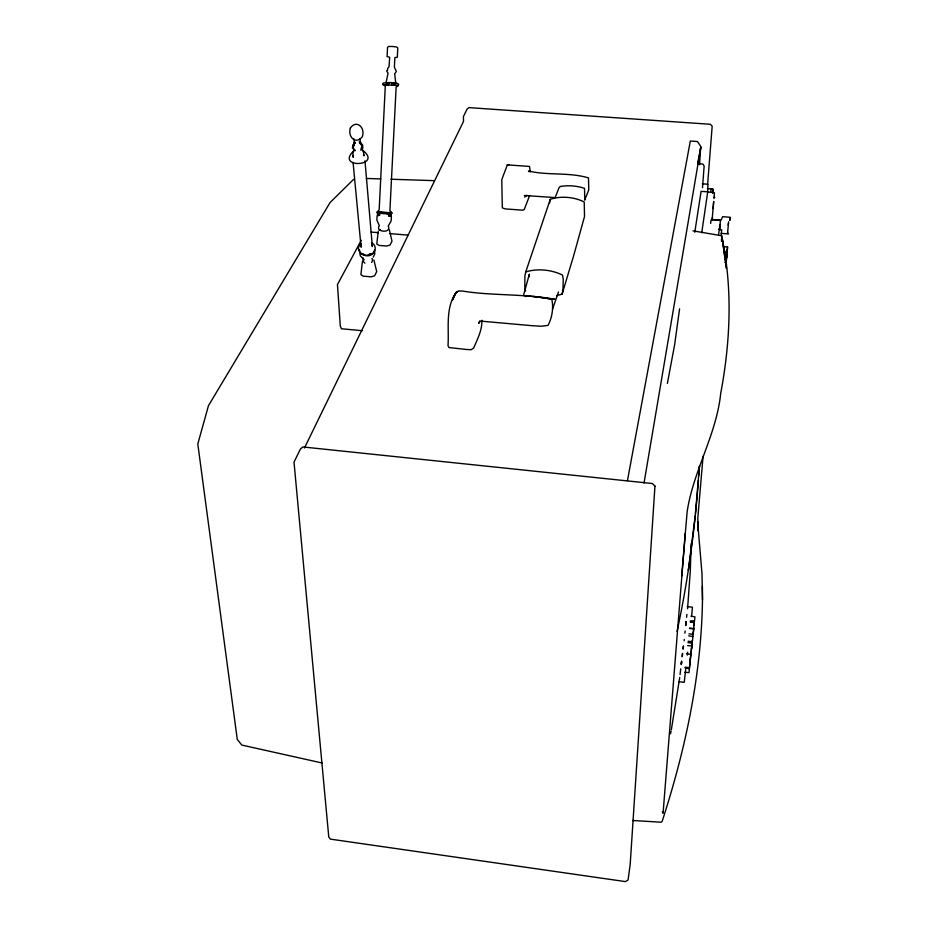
<?xml version="1.0" encoding="UTF-8"?>
<svg xmlns="http://www.w3.org/2000/svg" width="928" height="928" viewBox="0 0 928 928"><rect width="100%" height="100%" fill="white"/><g stroke="black" fill="none" stroke-linecap="round" stroke-linejoin="round"><path stroke-width="1.39" d="M481.852 320.264C482.293 330.09 477.386 339.207 473.651 348.023L471.273 349.659L467.028 349.531L449.001 347.582L448.015 345.634C449.14 327.758 445.196 308.34 456.019 292.575L458.397 290.963L462.538 291.056C492.049 295.939 522.568 293.445 551.789 299.268C553.726 307.957 552.102 317.573 548.042 325.415L541.07 326.25L531.837 325.67L480.414 321.088L478.732 323.373L479.637 321.053M713.98 197.304L714.78 197.455M584.756 200.204L584.536 188.349C576.88 185.786 568.214 185.078 560.268 186.505L559.004 187.781L555.095 197.676M703.088 456.147L697.81 518.01L698.216 530.862L697.612 521.652L701.997 573.678L702.484 599.778C701.336 675.491 685.374 749.87 662.058 821.64L660.922 822.196L632.664 820.491M729.976 220.423L730.197 217.268L722.668 216.676L721.044 220.191L711.59 219.449M388.472 213.649C392.126 212.094 392.521 216.723 388.588 215.389C389.876 214.53 390.421 216.85 389.041 216.143L391.396 216.56L391.175 220.887L388.229 226.084C392.103 233.543 374.726 232.394 379.308 225.585L376.872 220.075L377.093 215.737L378.253 215.621M727.598 233.067L728.596 221.757M727.61 232.87L727.645 232.267M690.931 616.204L694.968 616.865L693.645 627.943M699.561 164.662L700.733 146.369L697.485 141.532L690.328 141.033L627.444 480.646M694.794 232.22L701.092 191.342L707.728 191.841L701.73 232.777M698.471 480.078C694.643 530.92 687.822 581.601 677.046 631.446M702.484 187.7L704.143 166.054L702.902 164.024L697.647 163.641M698.714 476.052L699.468 466.076L695.42 513.52M719.884 230.156L720.325 220.354L711.231 219.634M726.148 258.726L726.798 251.778M707.612 184.452L712.17 126.208L710.372 124.282L468.837 107.613L467.016 109.237L463.42 116.58L463.501 121.44L304.465 447.992M707.704 190.588L707.913 184.278L702.334 183.744M681.709 576.033L687.161 511.664C693.146 471.169 716.486 434.756 720.685 393.542C730.255 342.455 732.795 289.93 722.193 238.821L726.473 268.459L721.868 235.77L693.007 230.852M685.247 533.275L663.068 813.311L662.383 811.907M712.704 193.186L713.029 189.022L707.449 188.604M710.709 223.404L710.941 220.539M712.101 220.377L713.62 201.631M712.228 220.098L712.46 217.233M713.156 208.614L713.748 201.434M713.98 198.557L714.444 192.746L708.122 191.968M682.3 656.34L682.556 653.405L682.08 656.722M691.464 649.136L692.091 643.278L687.973 642.582M683.449 646.201L683.205 648.904M690.919 654.495L690.71 655.551M721.207 235.608L721.694 229.854L718.608 229.262M691.615 616.552L692.416 607.19L687.265 606.599M692.021 644.252L690.246 659.796M727.158 252.741L726.995 250.119M721.462 241.315L721.833 237.185L721.52 239.969M725.313 258.564L725.998 251.372M690.954 653.996L691.778 645.969L687.636 645.598M726.705 256.279L726.125 259.202M727.076 253.622L727.598 246.802L723.852 246.871M726.786 255.467L726.044 262.844L725.023 262.52M727.134 252.648L726.032 263.285M726.624 255.826L727.529 247.254M726.984 254.237L726.056 259.921M681.268 664.158L681.593 660.968M728.248 225.26L728.457 223.149M726.868 254.643L726.926 250.85M686.244 621.795L686.117 624.324M686.662 653.741L690.815 654.437L690.026 663.242L688.994 672.614L684.794 672.29M695.269 515.55L688.321 570.43M681.616 662.801L681.5 663.914M683.008 648.95L683.31 646.166M693.924 627.978L693.17 633.65M362.372 261.65L360.911 274.618L363.173 276.15L371.049 276.834L374.61 275.802L376.71 271.626L373.903 260.072M685.699 669.436L684.238 682.347L678.855 681.674M687.323 655.087L687.648 652.222M718.632 234.436L719.942 224.518M729.86 219.948L730.15 217.639M679.748 677.44L671.362 729.64M680.073 674.575L680.723 668.844M681.21 664.541L681.535 661.687M685.769 624.451L686.105 621.586M686.592 617.282L686.917 614.417M687.567 608.698L690.304 571.149L691.14 543.634M378.253 231.316L376.78 243.971L378.984 245.398L386.605 246.036L390.038 245.073L391.999 241.176L389.366 229.842M685.746 625.53L686.175 621.795M684.887 633.163L685.142 630.947M685.827 625.147L686.082 622.885M689.597 627.989L693.668 628.65L692.578 640.204L692.114 641.712L688.124 641.236M679.574 308.827L674.644 344.671L667.383 383.403M681.593 661.838L681.57 662.952M712.588 192.142L712.982 189.486L711.08 189.335L710.686 192.003M644.032 483.036L700.849 147.111L697.636 163.351M556.475 295.696L562.09 294.141L573.608 255.873L584.524 216.514L584.222 201.956C574.154 196.91 560.988 195.75 550.292 199.323L525.724 271.939L524.9 275.999L524.819 287.146L525.584 290.963M528.693 277.402L529.354 274.154L523.496 295.498M670.492 733.862L671.072 731.044M549.492 203.174L550.292 199.323M361.433 245.572L361.085 247.242L353.069 162.377M562.09 294.141L562.971 290.441L563.238 279.27L562.519 275.071C551.568 269.654 537.405 268.262 525.724 271.939M354.09 142.947L353.986 145.371L353.986 144.652M354.055 149.048L352.86 153.596L353.208 157.284L353.116 155.718M552.531 309.14L558.494 291.937M529.633 195.53L524.227 209.542L522.882 210.204L505.041 208.881L502.303 207.814L501.781 179.603L507.349 164.894L529.505 166.425L530.236 171.784M373.694 252.323L374.204 251.256M353.104 144.907L352.362 147.923L355.296 150.696L354.461 149.86M361.247 240.294L337.456 284.56L340.286 325.856L341.388 328.767L362.396 330.704M354.183 144.675L353.359 147.413L353.139 145.023L354.6 142.297M355.041 142.344L354.392 143.77L353.858 138.806M372.928 253.298C376.42 250.711 375.886 244.841 371.942 242.985M373.253 257.091L374.761 253.936L374.46 249.922M693.668 628.836L689.562 628.534M584.918 199.52L588.77 189.88L588.48 177.921C569.166 172.016 547.938 175.694 528.473 171.007L529.053 171.761M353.672 179.29L330.055 202.571L208.452 405.698L197.803 443.967L237.266 739.384L241.814 745.08L322.051 762.978M692.334 640.076L691.952 644.392M373.578 252.625C367.929 261.174 351.967 250.699 361.317 243.577M354.473 143.678L355.412 142.912M693.077 633.07L692.938 634.311L688.97 633.836M689.91 662.615L689.458 667.568L685.247 667.209M524.668 197.061L527.069 195.228M354.044 143.26L355.03 142.541M378.914 215.621L378.798 214.681L380.004 214.89C374.726 214.89 378.183 211.329 381.744 213.289M379.076 230.121L380.341 230.005M372.453 253.588L366.351 255.362L361.769 254.179M354.09 150.556C334.068 169.07 384.122 166.611 362.5 150.116M397.845 85.643L396.14 87.104L389.911 210.528L391.57 212.616L390.027 212.257M369.298 254.226L370.643 253.727M525.202 296.577C531.187 294.385 583.666 303.885 533.542 296.415M384.354 84.599L382.881 84.668L388.681 84.75M378.752 211.723L377.302 211.874L379.169 209.914L385.271 86.397L383.542 84.645L385.155 84.935M377.696 211.596C373.636 213.881 385.526 213.254 387.602 213.718M388.588 215.389L390.978 215.331M524.343 195.495L554.12 197.525M721.126 233.357L728.608 233.972M383.368 84.645L398.309 85.608L391.523 84.924M397.381 85.828C405.513 81.467 372.244 81.722 386.187 85.179M366.293 178.454L380.782 178.918M390.932 179.243L434.397 180.658M385.909 213.556C388.449 214.913 396.186 212.883 389.83 212.35M389.609 83.068L385.967 82.986L388.043 73.277L386.605 70.864L387.556 70.424L387.637 68.591L389.018 66.723L389.69 57.258L387.092 56.585L387.544 47.247L388.762 46.458L392.324 46.481L396.604 46.957L397.776 47.931L397.312 57.269L394.899 57.559L394.365 67.106L396.349 71.537L394.678 73.718L395.815 83.624L391.546 83.184M528.206 296.113L530.874 296.264M382.939 213.475L384.517 213.579M379.018 212.141L377.8 212.002L390.247 212.779L380.051 212.234M371.13 232.081L378.288 232.673M389.737 233.612L408.355 235.144M378.81 212.118L381.246 212.35M690.362 621.551C695.443 622.966 695.872 620.356 690.444 620.855M690.27 622.096L694.202 622.56L693.982 625.252M688.704 635.831L692.775 636.492M685.235 667.592L689.388 668.647L685.212 667.998M377.731 214.565L379.239 214.786M389.041 216.143L390.12 216.294M359.681 143.144L362.697 145.151L362.79 148.19L360.783 150.208L361.363 147.691L363.498 152.273L364.008 155.788L363.498 154.292M362.338 253.553L363.59 254.11M359.948 142.332L361.607 143.712L362.048 146.891L361.491 144.814M359.368 142.657L361.096 144.71L360.795 142.866L359.356 141.555M364.182 259.794L360.296 255.85L359.681 251.859M364.913 263.169L363.938 262.264A4.617 3.55 -4.3 0 1 363.567 261.65M359.461 141.961L360.412 143.446L360.064 138.539M361.375 253.947L359.925 252.056M690.281 658.926L689.678 663.938M684.296 639.427L684.133 640.761M363.416 258.947L363.068 257.949L363.358 260.977A4.617 3.55 -4.3 0 1 363.335 260.281M371.838 244.957L372.348 246.57L364.982 160.857M359.496 249.852L359.6 250.978M702.403 586.287L702.484 599.778M371.594 262.415A4.617 3.55 -4.3 0 0 372.082 261.812L372.511 259.77A4.617 3.55 -4.3 0 0 371.931 258.471M350.343 128.041C347.513 137.077 355.934 144.942 362.245 136.81C365.69 127.693 356.491 119.144 350.343 128.041M654.959 486.075L630.193 864.304L628.07 880.022L625.426 881.6L330.391 839.121L328.767 836.986L294.014 462.121L300.486 448.92L302.934 446.96L652.268 483.511L654.959 486.075M455.926 292.575L452.528 299.883L456.019 292.575L457.701 291.659L455.926 292.575M508.718 164.708L507.349 164.894L508.718 164.708"/></g></svg>
